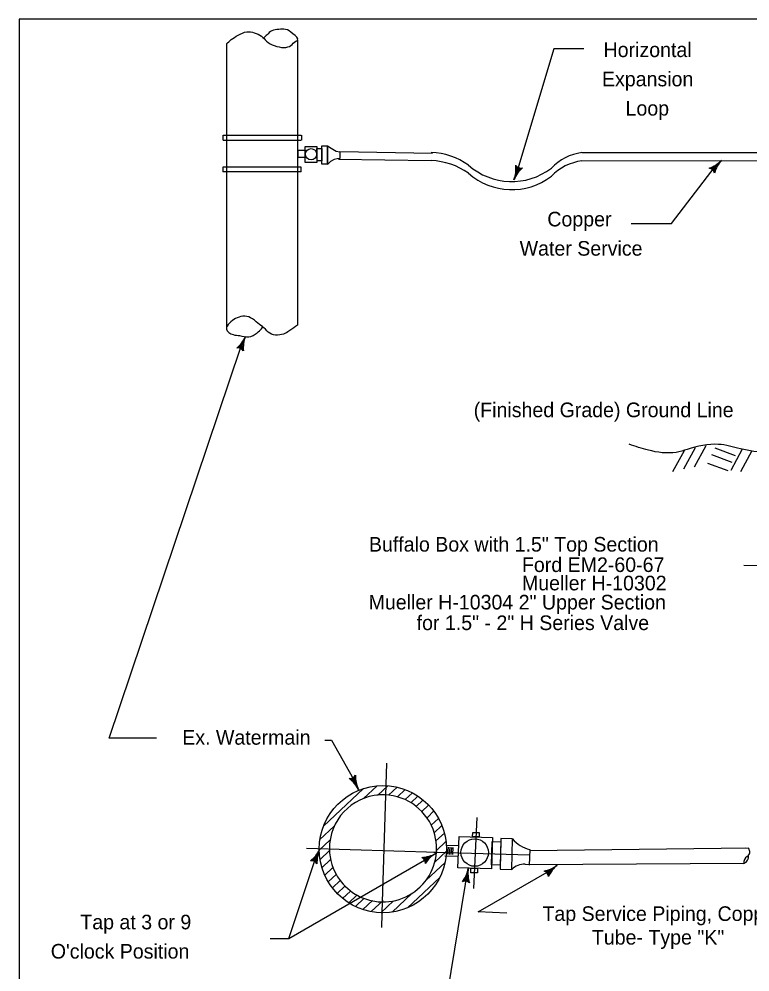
# Model space of a CAD drawing. Extents: x -1863 to -1632, y 1680 to 1979.
# Drawn here: x -1863.2 to -1720.4, y 1792.9 to 1979.3 of the extents above; entities that cross this region are included whole.
import ezdxf

# ---------------------------------------------------------------- set-up
doc = ezdxf.new("R2010")
doc.units = 0
doc.layers.add('1', color=7, linetype='Continuous')
doc.layers.add('Default', color=7, linetype='Continuous')

msp = doc.modelspace()

# ---------------------------------------------------------------- linework, layer by layer
at = {"layer": '1'}
for p, q in [((-1822.73, 1974.4), (-1822.73, 1918.67)), ((-1808.82, 1975.13), (-1808.82, 1919.41)), ((-1758.75, 1973.47), (-1765.99, 1949.12)), ((-1752.83, 1973.47), (-1758.75, 1973.47)), ((-1823.4, 1956.57), (-1823.4, 1955.6)), ((-1823.37, 1956.58), (-1808.08, 1956.58)), ((-1823.37, 1955.61), (-1808.08, 1955.61)), ((-1808.05, 1956.57), (-1808.05, 1955.6)), ((-1800.56, 1953.37), (-1782.44, 1953.07)), ((-1753.24, 1953.14), (-1702.41, 1953.17)), ((-1800.81, 1951.89), (-1782.69, 1951.59)), ((-1753.23, 1951.55), (-1702.4, 1951.59)), ((-1726.21, 1951.37), (-1726.21, 1951.41)), ((-1823.42, 1950.39), (-1808.13, 1950.39)), ((-1823.4, 1950.33), (-1823.4, 1949.36)), ((-1808.19, 1950.33), (-1808.19, 1949.36)), ((-1766.15, 1950.62), (-1765.61, 1949.4)), ((-1766.12, 1950.13), (-1765.72, 1949.25)), ((-1766.12, 1949.71), (-1765.84, 1949.08)), ((-1765.84, 1950.35), (-1765.48, 1949.55)), ((-1765.59, 1950.22), (-1765.35, 1949.69)), ((-1765.38, 1950.16), (-1765.23, 1949.82)), ((-1765.18, 1950.14), (-1765.1, 1949.95)), ((-1765, 1950.15), (-1764.97, 1950.08)), ((-1735.72, 1939.25), (-1727.16, 1950.44)), ((-1728.2, 1950.05), (-1728.21, 1950.12)), ((-1728.03, 1949.99), (-1728.04, 1950.19)), ((-1727.85, 1949.9), (-1727.87, 1950.26)), ((-1727.68, 1949.76), (-1727.71, 1950.35)), ((-1727.49, 1949.56), (-1727.54, 1950.43)), ((-1727.3, 1949.19), (-1727.37, 1950.53)), ((-1727.16, 1949.66), (-1727.2, 1950.63)), ((-1727, 1950.05), (-1727.04, 1950.74)), ((-1726.84, 1950.37), (-1726.87, 1950.85)), ((-1726.69, 1950.66), (-1726.7, 1950.98)), ((-1726.52, 1950.92), (-1726.54, 1951.1)), ((-1726.37, 1951.16), (-1726.37, 1951.25)), ((-1823.42, 1949.42), (-1808.13, 1949.42)), ((-1766.38, 1948.19), (-1766.37, 1948.16)), ((-1766.31, 1948.45), (-1766.27, 1948.37)), ((-1766.25, 1948.72), (-1766.17, 1948.56)), ((-1766.19, 1949.02), (-1766.06, 1948.74)), ((-1766.15, 1949.35), (-1765.95, 1948.92)), ((-1743.62, 1939.25), (-1735.72, 1939.25)), ((-1819.42, 1915.33), (-1819.68, 1915.97)), ((-1819.38, 1915.69), (-1819.56, 1916.13)), ((-1819.33, 1916.02), (-1819.46, 1916.31)), ((-1819.27, 1916.32), (-1819.34, 1916.48)), ((-1819.2, 1916.59), (-1819.23, 1916.67)), ((-1819.12, 1916.85), (-1819.13, 1916.88)), ((-1845.62, 1838.59), (-1819.95, 1914.91)), ((-1820.55, 1914.92), (-1820.58, 1915)), ((-1820.36, 1914.93), (-1820.44, 1915.12)), ((-1820.17, 1914.9), (-1820.31, 1915.25)), ((-1819.96, 1914.84), (-1820.18, 1915.38)), ((-1819.72, 1914.7), (-1820.06, 1915.51)), ((-1819.41, 1914.42), (-1819.92, 1915.66)), ((-1819.44, 1914.92), (-1819.8, 1915.81)), ((-1729.03, 1895.78), (-1731.29, 1891.65)), ((-1727.28, 1895.4), (-1723.26, 1893.92)), ((-1733.27, 1894.81), (-1735.53, 1890.68)), ((-1731.12, 1895.38), (-1733.38, 1891.25)), ((-1727.93, 1894.1), (-1723.92, 1892.61)), ((-1721.88, 1895.12), (-1724.15, 1891)), ((-1720, 1894.84), (-1722.26, 1890.71)), ((-1728.71, 1892.42), (-1724.7, 1890.94)), ((-1721.57, 1872.47), (-1709.21, 1872.27)), ((-1836.4, 1838.59), (-1845.62, 1838.59)), ((-1803.47, 1838.26), (-1802.16, 1838.26)), ((-1802.16, 1838.26), (-1797.31, 1829.53)), ((-1792.21, 1806.53), (-1791.37, 1833.75)), ((-1798.7, 1830.73), (-1797.43, 1830.3)), ((-1798.32, 1830.42), (-1797.4, 1830.11)), ((-1798.29, 1830.77), (-1797.46, 1830.49)), ((-1798.03, 1830.87), (-1797.47, 1830.68)), ((-1797.84, 1830.98), (-1797.49, 1830.86)), ((-1797.69, 1831.11), (-1797.5, 1831.04)), ((-1797.57, 1831.25), (-1797.5, 1831.23)), ((-1803.74, 1821.41), (-1795.93, 1828.76)), ((-1798.01, 1830.13), (-1797.36, 1829.91)), ((-1797.77, 1829.87), (-1797.31, 1829.72)), ((-1797.56, 1829.61), (-1797.26, 1829.51)), ((-1797.38, 1829.37), (-1797.2, 1829.31)), ((-1797.22, 1829.14), (-1797.13, 1829.1)), ((-1797.08, 1828.91), (-1797.04, 1828.9)), ((-1795.9, 1826.83), (-1793.26, 1829.3)), ((-1793.19, 1827.41), (-1791.17, 1829.31)), ((-1791.03, 1827.48), (-1789.37, 1829.04)), ((-1789.3, 1827.14), (-1787.79, 1828.56)), ((-1787.79, 1826.6), (-1786.37, 1827.93)), ((-1786.68, 1825.99), (-1785.33, 1827.27)), ((-1785.63, 1825.24), (-1784.35, 1826.52)), ((-1784.5, 1824.26), (-1783.22, 1825.54)), ((-1783.44, 1823.13), (-1782.16, 1824.41)), ((-1782.67, 1821.6), (-1781.26, 1822.93)), ((-1773.74, 1823.11), (-1774.44, 1809.21)), ((-1804.44, 1818.79), (-1801.63, 1821.43)), ((-1782.14, 1820.13), (-1780.61, 1821.57)), ((-1781.75, 1818.54), (-1780.12, 1820.07)), ((-1807.06, 1817.12), (-1781.45, 1816.33)), ((-1804.58, 1816.69), (-1802.5, 1818.65)), ((-1781.64, 1816.68), (-1779.8, 1818.41)), ((-1777.32, 1817.55), (-1779.81, 1817.64)), ((-1779.4, 1817.3), (-1779.49, 1815.91)), ((-1779.05, 1817.28), (-1779.15, 1815.89)), ((-1778.73, 1817.25), (-1778.82, 1815.86)), ((-1778.43, 1817.23), (-1778.52, 1815.84)), ((-1721.34, 1817.18), (-1720.68, 1817.11)), ((-1810.52, 1799.41), (-1805.22, 1815.3)), ((-1805.02, 1814.09), (-1805.49, 1815.35)), ((-1805.02, 1814.59), (-1805.36, 1815.49)), ((-1804.99, 1815.01), (-1805.24, 1815.65)), ((-1804.95, 1815.36), (-1805.12, 1815.81)), ((-1804.89, 1815.69), (-1804.99, 1815.98)), ((-1804.81, 1815.99), (-1804.87, 1816.15)), ((-1804.73, 1816.25), (-1804.76, 1816.34)), ((-1804.64, 1816.51), (-1804.65, 1816.54)), ((-1804.41, 1814.89), (-1802.58, 1816.62)), ((-1784.41, 1815.23), (-1784.39, 1815.3)), ((-1784.27, 1815.13), (-1784.21, 1815.32)), ((-1784.12, 1814.99), (-1784.03, 1815.34)), ((-1784, 1814.8), (-1783.85, 1815.37)), ((-1783.88, 1814.55), (-1783.66, 1815.4)), ((-1783.82, 1814.14), (-1783.47, 1815.44)), ((-1783.54, 1814.54), (-1783.29, 1815.48)), ((-1783.27, 1814.87), (-1783.09, 1815.54)), ((-1783.02, 1815.13), (-1782.9, 1815.6)), ((-1782.78, 1815.36), (-1782.7, 1815.66)), ((-1782.55, 1815.56), (-1782.5, 1815.74)), ((-1782.33, 1815.73), (-1782.3, 1815.82)), ((-1782.18, 1816.35), (-1774.81, 1816.13)), ((-1782.11, 1815.88), (-1782.1, 1815.92)), ((-1781.98, 1814.4), (-1779.72, 1816.53)), ((-1777.39, 1815.46), (-1780.03, 1815.54)), ((-1774.81, 1816.13), (-1763.48, 1815.79)), ((-1763.42, 1816.84), (-1763.56, 1813.78)), ((-1720.66, 1817.08), (-1763.44, 1816.58)), ((-1810.52, 1799.41), (-1784.03, 1814.75)), ((-1806.14, 1814.64), (-1806.17, 1814.71)), ((-1805.96, 1814.64), (-1806.03, 1814.83)), ((-1805.76, 1814.6), (-1805.89, 1814.95)), ((-1805.56, 1814.53), (-1805.76, 1815.08)), ((-1805.31, 1814.39), (-1805.62, 1815.21)), ((-1804.04, 1813.28), (-1802.36, 1814.86)), ((-1783.7, 1810.82), (-1779.98, 1814.32)), ((-1764.34, 1813.99), (-1763.54, 1813.89)), ((-1721.57, 1814.13), (-1763.53, 1813.86)), ((-1758.51, 1813.37), (-1758.5, 1813.47)), ((-1758.32, 1813.56), (-1758.31, 1813.6)), ((-1803.5, 1811.83), (-1801.9, 1813.33)), ((-1802.81, 1810.51), (-1801.27, 1811.96)), ((-1775.98, 1810.04), (-1775.57, 1812.45)), ((-1775.36, 1810.83), (-1775.93, 1811.61)), ((-1775.44, 1811.24), (-1775.85, 1811.8)), ((-1775.49, 1811.6), (-1775.77, 1811.98)), ((-1775.51, 1811.93), (-1775.7, 1812.18)), ((-1775.52, 1812.23), (-1775.63, 1812.38)), ((-1775.51, 1812.51), (-1775.57, 1812.59)), ((-1775.5, 1812.78), (-1775.51, 1812.81)), ((-1773.54, 1804.65), (-1759.11, 1812.96)), ((-1760.5, 1812.58), (-1760.49, 1812.65)), ((-1760.34, 1812.49), (-1760.31, 1812.7)), ((-1760.18, 1812.37), (-1760.13, 1812.73)), ((-1760.02, 1812.21), (-1759.96, 1812.79)), ((-1759.88, 1811.98), (-1759.78, 1812.85)), ((-1759.75, 1811.59), (-1759.6, 1812.91)), ((-1759.53, 1812.02), (-1759.43, 1812.99)), ((-1759.32, 1812.39), (-1759.24, 1813.07)), ((-1759.11, 1812.68), (-1759.06, 1813.15)), ((-1758.91, 1812.94), (-1758.87, 1813.26)), ((-1758.7, 1813.17), (-1758.69, 1813.35)), ((-1801.99, 1809.32), (-1800.47, 1810.75)), ((-1801.05, 1808.24), (-1799.54, 1809.67)), ((-1787.32, 1805.45), (-1781.01, 1811.39)), ((-1779.86, 1786.33), (-1775.98, 1810.04)), ((-1776.45, 1810.59), (-1776.49, 1810.65)), ((-1776.27, 1810.63), (-1776.39, 1810.8)), ((-1776.07, 1810.65), (-1776.28, 1810.95)), ((-1775.85, 1810.63), (-1776.2, 1811.11)), ((-1775.59, 1810.56), (-1776.1, 1811.27)), ((-1775.23, 1810.36), (-1776.01, 1811.44)), ((-1800, 1807.27), (-1798.45, 1808.72)), ((-1798.81, 1806.42), (-1797.23, 1807.92)), ((-1790.29, 1804.62), (-1786.4, 1808.28)), ((-1797.5, 1805.69), (-1795.77, 1807.31)), ((-1796.04, 1805.1), (-1794.19, 1806.84)), ((-1794.4, 1804.69), (-1792.08, 1806.86)), ((-1792.52, 1804.49), (-1790.08, 1806.78)), ((-1792.36, 1801.58), (-1792.2, 1806.86)), ((-1767.92, 1804.42), (-1773.54, 1804.65)), ((-1814.15, 1799.41), (-1810.52, 1799.41))]:
    msp.add_line(p, q, dxfattribs=at)
for points in [[(-1863.24, 1679.69), (-1631.75, 1679.69), (-1631.75, 1979.27), (-1863.24, 1979.27)], [(-1808.71, 1953.63), (-1807.29, 1953.63), (-1807.29, 1952.22), (-1808.71, 1952.22)], [(-1807.29, 1954.34), (-1805.07, 1954.34), (-1805.07, 1951.2), (-1807.29, 1951.2)], [(-1805.07, 1953.94), (-1804.07, 1953.94), (-1804.07, 1951.51), (-1804.97, 1951.51)], [(-1804.07, 1954.44), (-1802.96, 1954.44), (-1802.96, 1950.9), (-1804.07, 1950.9)], [(-1802.96, 1954.44), (-1802.25, 1954.04), (-1801.24, 1953.43), (-1800.54, 1953.33), (-1800.54, 1952.01), (-1801.04, 1951.91), (-1801.65, 1951.81), (-1802.35, 1951.41), (-1802.76, 1951), (-1802.96, 1950.8)], [(-1770.72, 1819.19), (-1770.93, 1813.06), (-1777.46, 1813.27), (-1777.25, 1819.41)], [(-1773.32, 1819.29), (-1774.59, 1819.31), (-1774.57, 1820.19), (-1773.29, 1820.15)], [(-1769.05, 1819.02), (-1769.22, 1812.97), (-1766.96, 1812.91), (-1766.78, 1818.95)], [(-1769.05, 1818.35), (-1769.22, 1813.78), (-1770.91, 1813.84), (-1770.74, 1818.4)], [(-1773.66, 1812.27), (-1774.93, 1812.3), (-1774.91, 1813.17), (-1773.63, 1813.14)]]:
    msp.add_lwpolyline(points, close=True, dxfattribs=at)
for centre, radius in [((-1806.16, 1952.82), 1.1), ((-1792.14, 1816.92), 12.44), ((-1774.19, 1816.24), 2.68)]:
    msp.add_circle(centre, radius, dxfattribs=at)
for centre, radius, start, end in [((-1783.25, 1939.6), 13.6, 54.7515, 87.6521), ((-1783.25, 1938), 13.6, 54.7515, 87.6521), ((-1751.77, 1942.92), 10.34, 98.1323, 135.9596), ((-1751.77, 1941.32), 10.34, 98.1323, 135.9596), ((-1730.43, 1955.77), 6.07, 290.2531, 317.1944), ((-1721.44, 1947.61), 6.07, 138.3256, 165.2669), ((-1766.94, 1960.26), 12.77, 228.4802, 307.2731), ((-1772.19, 1949.99), 6.07, 339.4038, 6.345), ((-1760.86, 1945.6), 6.07, 131.3313, 158.2725), ((-1765.14, 1951.37), 1.24, 215.1763, 282.5), ((-1728.51, 1948.85), 1.24, 14.0982, 81.4219), ((-1766.94, 1958.67), 12.77, 228.4802, 307.2731), ((-1824.57, 1919.57), 6.07, 309.882, 336.8233), ((-1813.36, 1914.9), 6.07, 157.9545, 184.8958), ((-1820.44, 1913.7), 1.24, 33.7271, 101.0508), ((-1798.57, 1831.98), 1.24, 262.4298, 329.7535), ((-1802.33, 1825.87), 6.07, 26.6572, 53.5985), ((-1791.42, 1831.21), 6.07, 178.5847, 205.526), ((-1792.11, 1817.06), 10.47, 88.2542, 175.0685), ((-1792.11, 1817.06), 10.47, 16.309, 88.2295), ((-1792.11, 1817.06), 10.47, 257.2971, 18.387), ((-1792.11, 1817.06), 10.47, 172.1573, 205.872), ((-1762.06, 1822.74), 6.06, 218.6738, 256.9883), ((-1810, 1819.42), 6.07, 307.8967, 334.838), ((-1798.95, 1814.37), 6.07, 155.9692, 182.9105), ((-1784.78, 1821.37), 6.07, 272.439, 299.3803), ((-1785.07, 1814.19), 1.24, 356.2841, 63.6078), ((-1778.72, 1810.84), 6.07, 120.5115, 147.4528), ((-1720.12, 1814.27), 1.45, 124.5912, 185.6035), ((-1722.05, 1815.46), 1.42, 289.9541, 8.1451), ((-1721.48, 1816.4), 1.07, 300.3042, 39.4569), ((-1806.07, 1813.41), 1.24, 31.7417, 99.0654), ((-1764.48, 1810.61), 3.38, 87.5669, 137.1903), ((-1761.77, 1818.59), 6.07, 280.8757, 307.817), ((-1754.22, 1809.07), 6.07, 128.9482, 155.8895), ((-1792.11, 1817.06), 10.47, 205.3555, 258.7531), ((-1781.43, 1814.18), 6.07, 323.2404, 350.1817), ((-1769.44, 1812.22), 6.07, 171.3129, 198.2542), ((-1761, 1811.45), 1.24, 4.7207, 72.0444), ((-1776.06, 1809.41), 1.24, 47.0855, 114.4092)]:
    msp.add_arc(centre, radius, start, end, dxfattribs=at)
for points in [[(-1822.73, 1974.4), (-1821.77, 1975.24), (-1820.43, 1976.1), (-1818.71, 1976.77), (-1817.27, 1976.58), (-1815.84, 1975.91), (-1814.88, 1974.95), (-1813.35, 1974.09), (-1811.43, 1973.71), (-1810.1, 1974.09), (-1809.14, 1974.95), (-1808.82, 1975.13), (-1809.71, 1976.39), (-1811.15, 1977.25), (-1812.49, 1977.25), (-1813.83, 1976.96), (-1814.78, 1976.19), (-1815.45, 1975.53)], [(-1808.82, 1919.41), (-1810.29, 1918.35), (-1811.18, 1917.81), (-1812.7, 1917.45), (-1814.23, 1917.81), (-1815.39, 1918.88), (-1816.55, 1919.78), (-1817.98, 1920.86), (-1819.5, 1921.13), (-1820.94, 1920.68), (-1822.1, 1919.78), (-1822.72, 1918.62), (-1821.38, 1917.54), (-1820.13, 1917.36), (-1818.34, 1917.09), (-1816.73, 1917.9), (-1815.84, 1918.71), (-1815.57, 1919.07)], [(-1700.61, 1895.12), (-1705.23, 1895.18), (-1711.68, 1894.41), (-1722.26, 1895.23), (-1726.53, 1896.09), (-1732.64, 1895.09), (-1734.82, 1894.52), (-1740.24, 1894.95), (-1744.02, 1896.11)]]:
    msp.add_spline(points, degree=3, dxfattribs=at)

# ---------------------------------------------------------------- texts
for s, height, p in [('Horizontal', 2.86, (-1749, 1971.83)), ('Expansion', 2.86, (-1749.31, 1966.11)), ('Loop', 2.86, (-1744.7, 1960.39)), ('Copper', 2.86, (-1759.99, 1938.71)), ('Water Service', 2.8596, (-1765.4, 1932.99)), ('(Finished Grade) Ground Line', 2.8596, (-1774.38, 1901.4)), ('Buffalo Box with 1.5" Top Section', 2.8596, (-1794.86, 1875.11)), ('Ford EM2-60-67', 2.8596, (-1764.95, 1871.12)), ('Ex. Watermain', 2.8596, (-1831.35, 1837.34)), ('Tap at 3 or 9', 2.8596, (-1851.27, 1801.23)), ('Tap Service Piping, Copper', 2.8596, (-1760.94, 1802.87)), ('Tube- Type "K"', 2.8596, (-1751.28, 1798.25)), ("O'clock Position", 2.8596, (-1857.04, 1795.51))]:
    msp.add_text(s, height=height, dxfattribs=at).set_placement(p)
at = {"layer": 'Default'}
for s, p in [('Mueller H-10302', (-1764.95, 1867.53)), ('Mueller H-10304 2" Upper Section', (-1794.92, 1863.79)), ('for 1.5" - 2" H Series Valve', (-1785.53, 1859.76))]:
    msp.add_text(s, height=2.8596, dxfattribs=at).set_placement(p)

doc.saveas('drawing.dxf')
